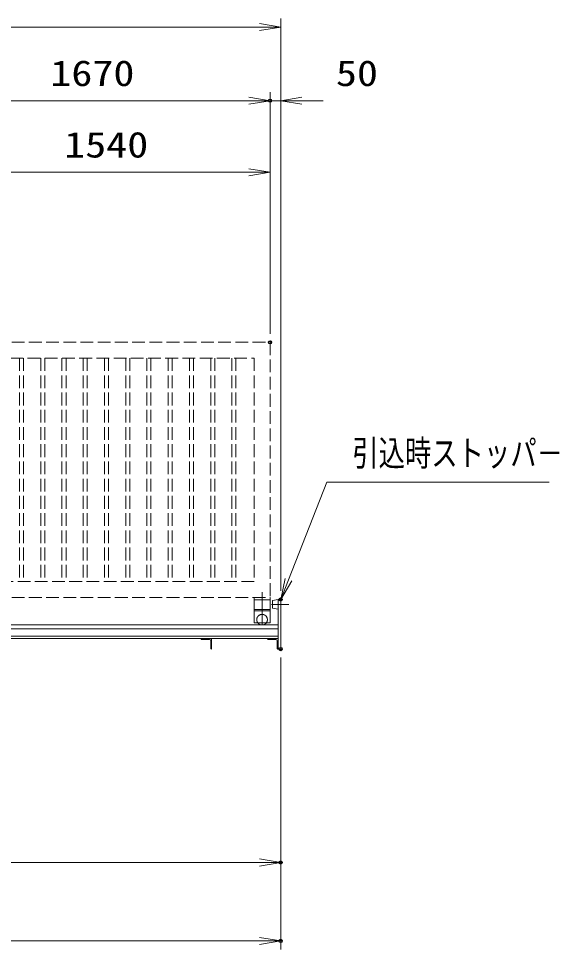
# Model space of a CAD drawing. Units: millimetres at full size. Extents: x -11880 to 11880, y -8400 to 8400.
# Drawn here: x 4281 to 6827, y 755 to 5134 of the extents above; entities that cross this region are included whole.
import ezdxf
from ezdxf.enums import TextEntityAlignment as Align

# ---------------------------------------------------------------- set-up
doc = ezdxf.new("R2010")
doc.units = ezdxf.units.MM
doc.header["$LTSCALE"] = 30
doc.header["$PDMODE"] = 32
doc.header["$PDSIZE"] = 15
for name, pattern in [('USER1', [10.7, 5, -2.5, 0.7, -2.5]), ('USER2', [2.7, 2, -0.7]), ('USER6', [10.4, 5, -2, 0.2, -1, 0.2, -2]), ('USER7', [200, 100, -20, 20, -20, 20, -20])]:
    doc.linetypes.add(name, pattern=pattern)
for name, color, linetype, lineweight in [('0-1_外形線', 7, 'Continuous', 18), ('0-2_01', 4, 'Continuous', 18), ('0-3_軸線', 6, 'USER1', 18), ('0-4_隠れ線', 4, 'USER2', 18), ('0-8_寸法線', 3, 'Continuous', 18), ('0-9_0', 7, 'Continuous', 18)]:
    doc.layers.add(name, color=color, linetype=linetype, lineweight=lineweight)
doc.layers.add('0-A_DEFPOINTS', color=7, linetype='Continuous')
doc.styles.add('ＭＳ ゴシック', font='')
doc.styles.get('ＭＳ ゴシック').set_extended_font_data('MS Gothic')

# ---------------------------------------------------------------- blocks, each defined once
blk = doc.blocks.new('S146')
at = {"layer": '0-8_寸法線'}
for points in [[(7084057.6, -15364515.9), (7052658.4, -15364515.9), (7047231.3, -15378285.5), (7046131.3, -15381076.5)], [(7046766.2, -15378102.1), (7046131.3, -15381076.5), (7047696.5, -15378468.8)]]:
    blk.add_lwpolyline(points, dxfattribs=at)
at = {"layer": '0-8_寸法線', "color": 254, "style": 'ＭＳ ゴシック', "width": 0.75}
blk.add_text('引込時ストッパ－', height=3637, dxfattribs=at).set_placement((7056236.8, -15363325.4), align=Align.BOTTOM_LEFT)
blk = doc.blocks.new('_OPEN')
at = {"layer": '0-9_0'}
blk.add_line((0, 0), (-30, 0), dxfattribs=at)
blk.add_lwpolyline([(-30, 5), (0, 0), (-30, -5)], dxfattribs=at)

msp = doc.modelspace()

# ---------------------------------------------------------------- linework, layer by layer
at = {"layer": '0-1_外形線'}
for p, q in [((5502.71, 2167.81), (5502.71, 2401.31)), ((5502.71, 2401.31), (5514.71, 2401.31)), ((5514.71, 2167.81), (5514.71, 2401.31)), ((784.71, 2281.31), (5502.71, 2281.31)), ((784.71, 2263.81), (5502.71, 2263.81)), ((784.71, 2228.11), (5502.71, 2228.11)), ((784.71, 2217.81), (5502.71, 2217.81)), ((5142.71, 2213.81), (5179.21, 2213.81)), ((5185.71, 2207.31), (5185.71, 2170.81)), ((5455.71, 2213.81), (5492.21, 2213.81)), ((5498.71, 2207.31), (5498.71, 2170.81)), ((5502.71, 2167.81), (5514.71, 2167.81))]:
    msp.add_line(p, q, dxfattribs=at)
for points in [[(5502.71, 2400.81), (5475.71, 2395.81), (5475.71, 2360.81), (5502.71, 2355.81)], [(5189.71, 2217.81), (5139.71, 2217.81), (5139.71, 2216.81)], [(5188.71, 2167.81), (5189.71, 2167.81), (5189.71, 2217.81)], [(5502.71, 2217.81), (5452.71, 2217.81), (5452.71, 2216.81)], [(5501.71, 2167.81), (5502.71, 2167.81), (5502.71, 2217.81)]]:
    msp.add_lwpolyline(points, dxfattribs=at)
for centre, radius, start, end in [((5142.71, 2216.81), 3, 180, 270), ((5179.21, 2207.31), 6.5, 0, 90), ((5455.71, 2216.81), 3, 180, 270), ((5492.21, 2207.31), 6.5, 0, 90), ((5188.71, 2170.81), 3, 180, 270), ((5501.71, 2170.81), 3, 180, 270)]:
    msp.add_arc(centre, radius, start, end, dxfattribs=at)
at = {"layer": '0-2_01', "linetype": 'USER7'}
msp.add_line((5464.71, 2291.31), (5389.71, 2291.31), dxfattribs=at)
msp.add_arc((5427.21, 2306.31), 25, 216.8699, 323.1301, dxfattribs=at)
at = {"layer": '0-3_軸線'}
msp.add_line((5472.28, 2378.31), (5552.71, 2378.31), dxfattribs=at)
at = {"layer": '0-4_隠れ線'}
for p, q in [((3924.71, 3611.32), (5464.71, 3611.32)), ((5464.71, 3611.32), (5464.71, 2411.31)), ((4285.21, 3536.32), (4285.21, 2486.31)), ((4304.21, 3536.32), (4304.21, 2486.31)), ((4385.21, 3536.32), (4385.21, 2486.31)), ((4404.21, 3536.32), (4404.21, 2486.31)), ((4485.21, 3536.32), (4485.21, 2486.31)), ((4504.21, 3536.32), (4504.21, 2486.31)), ((4585.21, 3536.32), (4585.21, 2486.31)), ((4604.21, 3536.32), (4604.21, 2486.31)), ((4685.21, 3536.32), (4685.21, 2486.31)), ((4704.21, 3536.32), (4704.21, 2486.31)), ((4785.21, 3536.32), (4785.21, 2486.31)), ((4804.21, 3536.32), (4804.21, 2486.31)), ((4885.21, 3536.32), (4885.21, 2486.31)), ((4904.21, 3536.32), (4904.21, 2486.31)), ((4985.21, 3536.32), (4985.21, 2486.31)), ((5004.21, 3536.32), (5004.21, 2486.31)), ((5085.21, 3536.32), (5085.21, 2486.31)), ((5104.21, 3536.32), (5104.21, 2486.31)), ((5185.21, 3536.32), (5185.21, 2486.31)), ((5204.21, 3536.32), (5204.21, 2486.31)), ((5285.21, 3536.32), (5285.21, 2486.31)), ((5304.21, 3536.32), (5304.21, 2486.31)), ((3924.71, 2411.31), (5464.71, 2411.31))]:
    msp.add_line(p, q, dxfattribs=at)
at = {"layer": '0-4_隠れ線', "linetype": 'USER6'}
for p, q in [((5389.71, 2411.31), (5389.71, 2291.31)), ((5427.21, 2435.63), (5427.21, 2248.52)), ((5464.71, 2411.31), (5464.71, 2291.31)), ((5464.71, 2399.31), (5389.71, 2399.31)), ((5464.71, 2354.31), (5389.71, 2354.31)), ((5464.71, 2348.31), (5389.71, 2348.31))]:
    msp.add_line(p, q, dxfattribs=at)
at = {"layer": '0-4_隠れ線'}
msp.add_lwpolyline([(5389.71, 2486.31), (3999.71, 2486.31), (3999.71, 3536.32), (5389.71, 3536.32)], close=True, dxfattribs=at)
at = {"layer": '0-4_隠れ線', "linetype": 'USER6'}
msp.add_arc((5427.21, 2306.31), 25, 323.1301, 216.8699, dxfattribs=at)
at = {"layer": '0-8_寸法線'}
for p, q in [((5514.71, 2441.31), (5514.71, 5133.94)), ((5514.71, 5093.94), (3794.71, 5093.94)), ((5464.71, 3651.32), (5464.71, 4787.64)), ((5464.71, 3651.32), (5464.71, 4787.64)), ((5514.71, 2441.31), (5514.71, 4787.64)), ((5464.71, 4747.64), (3794.71, 4747.64)), ((5364.71, 4747.64), (5264.71, 4747.64)), ((5514.71, 4747.64), (5464.71, 4747.64)), ((5614.71, 4747.64), (5714.71, 4747.64)), ((5464.71, 3651.32), (5464.71, 4451.31)), ((5464.71, 4411.31), (3924.71, 4411.31)), ((5514.71, 2127.81), (5514.71, 1123.81)), ((5514.71, 2127.81), (5514.71, 755.22)), ((784.71, 1163.81), (5514.71, 1163.81)), ((-3945.29, 795.22), (5514.71, 795.22))]:
    msp.add_line(p, q, dxfattribs=at)
at = {"layer": '0-A_DEFPOINTS'}
for p in [(5464.71, 4747.64), (5464.71, 3611.32), (5514.71, 2401.31), (5514.71, 2167.81), (5514.71, 1163.81), (5514.71, 795.22)]:
    msp.add_point(p, dxfattribs=at)

# ---------------------------------------------------------------- block references
at = {"layer": '0-8_寸法線'}
for name, p, xscale, yscale in [('_OPEN', (5514.71, 5093.94), 3.333333, 3.333333), ('_OPEN', (5464.71, 4747.64), 3.333333, 3.333333), ('_OPEN', (5464.71, 4747.64), 3.333333, 3.333333), ('_OPEN', (5464.71, 4411.31), 3.333333, 3.333333), ('S146', (-229356.33, 515103.86), 0.03333333, 0.03333333), ('_OPEN', (5514.71, 1163.81), 3.333333, 3.333333), ('_OPEN', (5514.71, 795.22), 3.333333, 3.333333)]:
    msp.add_blockref(name, p, dxfattribs=dict(at, xscale=xscale, yscale=yscale))
at = {"layer": '0-8_寸法線', "xscale": 3.333333, "yscale": 3.333333, "rotation": 180}
msp.add_blockref('_OPEN', (5514.71, 4747.64), dxfattribs=at)

# ---------------------------------------------------------------- texts
at = {"layer": '0-8_寸法線', "color": 254, "style": 'ＭＳ ゴシック', "width": 1.2}
for s, p in [('1670', (4430.51, 4780.32)), ('50', (5774.75, 4780.32)), ('1540', (4495.51, 4444))]:
    msp.add_text(s, height=121.2, dxfattribs=at).set_placement(p, align=Align.BOTTOM_LEFT)

doc.saveas('drawing.dxf')
